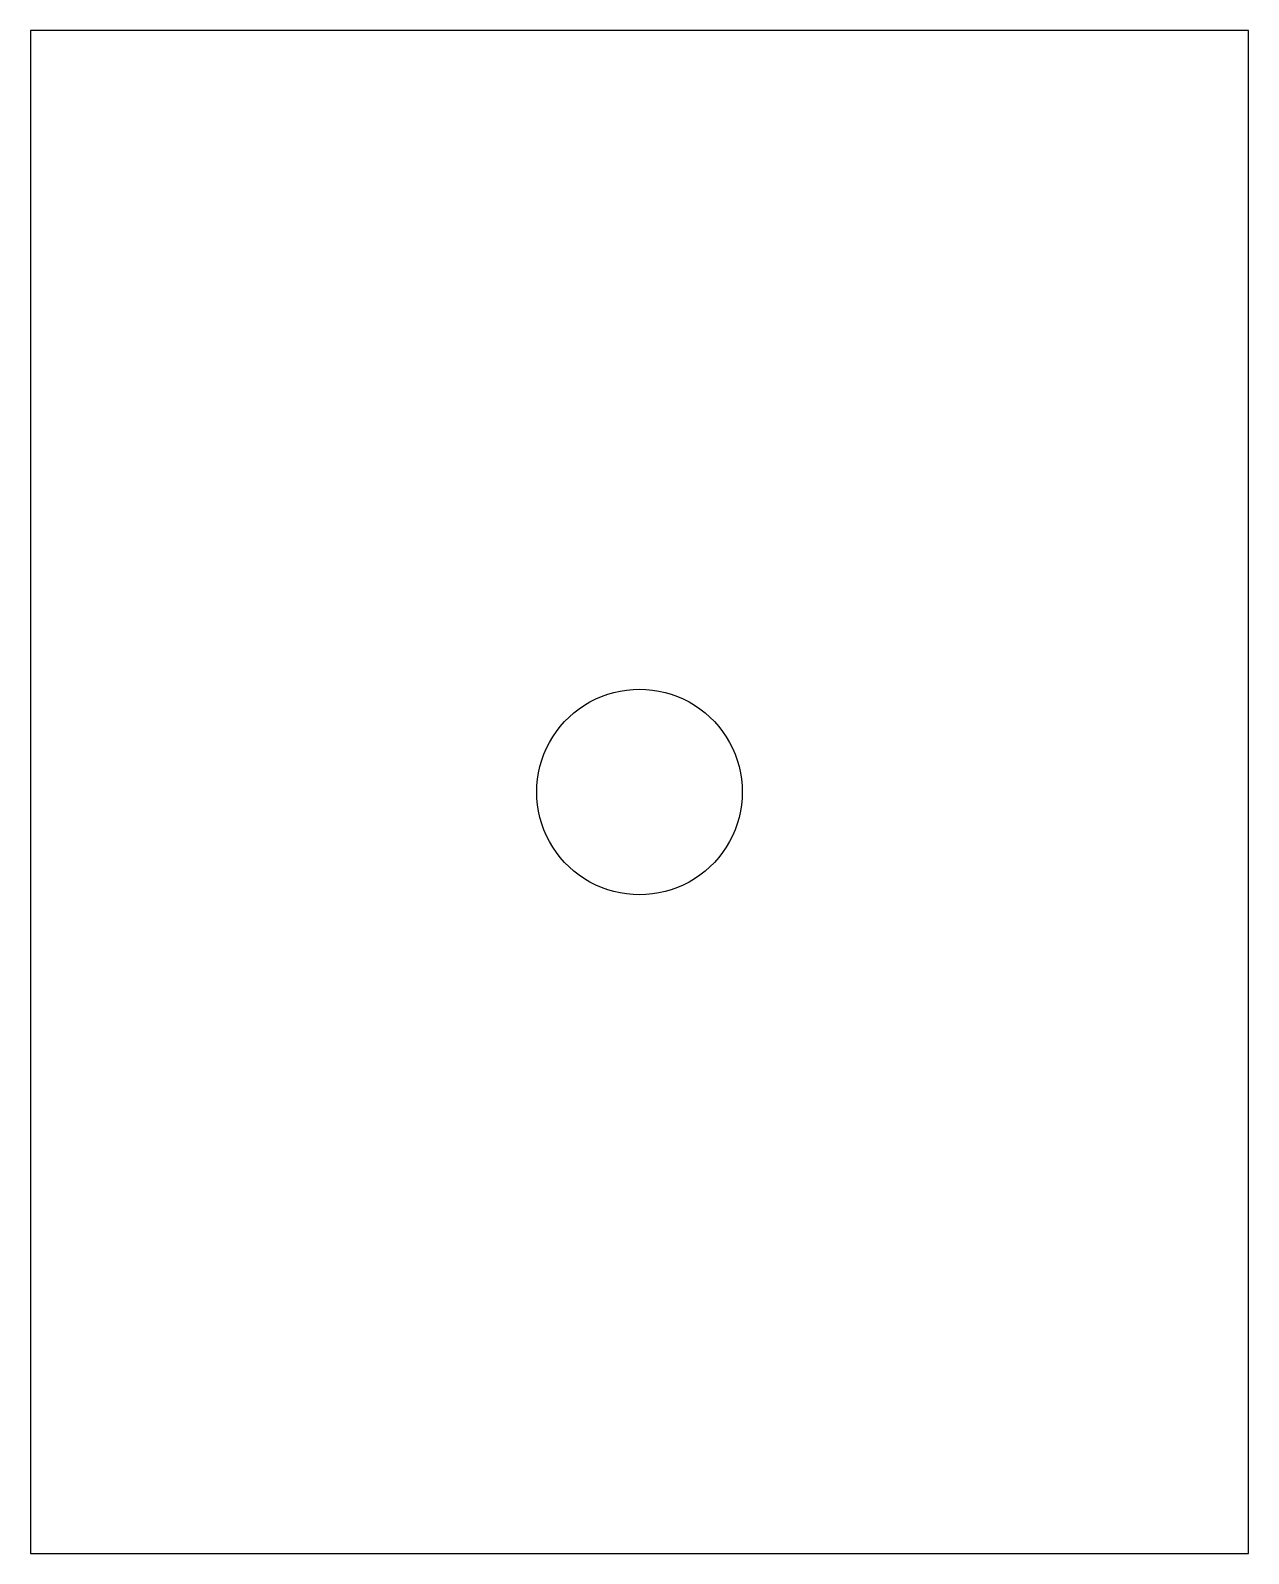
# Model space of a CAD drawing. Extents: x -20 to 20, y -25 to 25.
import ezdxf

# ---------------------------------------------------------------- set-up
doc = ezdxf.new("R2010")
doc.units = 0
doc.layers.get('0').update_dxf_attribs({"color": 1})

msp = doc.modelspace()

# ---------------------------------------------------------------- linework, layer by layer
at = {"color": 1}
for p, q in [((20, 25), (-20, 25)), ((-20, 25), (-20, -25)), ((20, -25), (20, 25)), ((-1.62592, 2.95753), (-1.437, 3.05379)), ((-1.437, 3.05379), (-1.24242, 3.13799)), ((-1.24242, 3.13799), (-1.04292, 3.20981)), ((-1.04292, 3.20981), (-0.839325, 3.26897)), ((-0.839325, 3.26897), (-0.632401, 3.31522)), ((-0.632401, 3.31522), (-0.422989, 3.34837)), ((-0.422989, 3.34837), (-0.211914, 3.36833)), ((-0.211914, 3.36833), (0, 3.375)), ((0, 3.375), (0.211914, 3.36833)), ((0.211914, 3.36833), (0.422989, 3.34837)), ((0.422989, 3.34837), (0.632401, 3.31522)), ((0.632401, 3.31522), (0.839325, 3.26897)), ((0.839325, 3.26897), (1.04292, 3.20981)), ((1.04292, 3.20981), (1.24242, 3.13799)), ((1.24242, 3.13799), (1.437, 3.05379)), ((1.437, 3.05379), (1.62592, 2.95753)), ((-2.31033, 2.46027), (-2.15129, 2.60048)), ((-2.15129, 2.60048), (-1.98376, 2.73042)), ((-1.98376, 2.73042), (-1.80841, 2.84959)), ((-1.80841, 2.84959), (-1.62592, 2.95753)), ((1.62592, 2.95753), (1.80841, 2.84959)), ((1.80841, 2.84959), (1.98376, 2.73042)), ((1.98376, 2.73042), (2.15129, 2.60048)), ((2.15129, 2.60048), (2.31033, 2.46027)), ((-2.73042, 1.98376), (-2.60048, 2.15129)), ((-2.60048, 2.15129), (-2.46027, 2.31033)), ((-2.46027, 2.31033), (-2.31033, 2.46027)), ((2.31033, 2.46027), (2.46027, 2.31033)), ((2.46027, 2.31033), (2.60048, 2.15129)), ((2.60048, 2.15129), (2.73042, 1.98376)), ((-3.05379, 1.437), (-2.95753, 1.62592)), ((-2.95753, 1.62592), (-2.84959, 1.80841)), ((-2.84959, 1.80841), (-2.73042, 1.98376)), ((2.73042, 1.98376), (2.84959, 1.80841)), ((2.84959, 1.80841), (2.95753, 1.62592)), ((2.95753, 1.62592), (3.05379, 1.437)), ((-3.26897, 0.839325), (-3.20981, 1.04292)), ((-3.20981, 1.04292), (-3.13799, 1.24242)), ((-3.13799, 1.24242), (-3.05379, 1.437)), ((3.05379, 1.437), (3.13799, 1.24242)), ((3.13799, 1.24242), (3.20981, 1.04292)), ((3.20981, 1.04292), (3.26897, 0.839325)), ((-3.34837, 0.422989), (-3.31522, 0.632401)), ((-3.31522, 0.632401), (-3.26897, 0.839325)), ((3.26897, 0.839325), (3.31522, 0.632401)), ((3.31522, 0.632401), (3.34837, 0.422989)), ((-3.375, 0), (-3.36833, 0.211914)), ((-3.36833, -0.211914), (-3.375, 0)), ((-3.36833, 0.211914), (-3.34837, 0.422989)), ((3.34837, 0.422989), (3.36833, 0.211914)), ((3.36833, 0.211914), (3.375, 0)), ((3.375, 0), (3.36833, -0.211914)), ((-3.34837, -0.422989), (-3.36833, -0.211914)), ((-3.31522, -0.632401), (-3.34837, -0.422989)), ((3.34837, -0.422989), (3.31522, -0.632401)), ((3.36833, -0.211914), (3.34837, -0.422989)), ((-3.26897, -0.839325), (-3.31522, -0.632401)), ((-3.20981, -1.04292), (-3.26897, -0.839325)), ((3.26897, -0.839325), (3.20981, -1.04292)), ((3.31522, -0.632401), (3.26897, -0.839325)), ((-3.13799, -1.24242), (-3.20981, -1.04292)), ((-3.05379, -1.437), (-3.13799, -1.24242)), ((-2.95753, -1.62592), (-3.05379, -1.437)), ((3.05379, -1.437), (2.95753, -1.62592)), ((3.13799, -1.24242), (3.05379, -1.437)), ((3.20981, -1.04292), (3.13799, -1.24242)), ((-2.84959, -1.80841), (-2.95753, -1.62592)), ((-2.73042, -1.98376), (-2.84959, -1.80841)), ((-2.60048, -2.15129), (-2.73042, -1.98376)), ((2.73042, -1.98376), (2.60048, -2.15129)), ((2.84959, -1.80841), (2.73042, -1.98376)), ((2.95753, -1.62592), (2.84959, -1.80841)), ((-2.46027, -2.31033), (-2.60048, -2.15129)), ((-2.31033, -2.46027), (-2.46027, -2.31033)), ((-2.15129, -2.60048), (-2.31033, -2.46027)), ((2.31033, -2.46027), (2.15129, -2.60048)), ((2.46027, -2.31033), (2.31033, -2.46027)), ((2.60048, -2.15129), (2.46027, -2.31033)), ((-1.98376, -2.73042), (-2.15129, -2.60048)), ((-1.80841, -2.84959), (-1.98376, -2.73042)), ((-1.62592, -2.95753), (-1.80841, -2.84959)), ((-1.437, -3.05379), (-1.62592, -2.95753)), ((1.62592, -2.95753), (1.437, -3.05379)), ((1.80841, -2.84959), (1.62592, -2.95753)), ((1.98376, -2.73042), (1.80841, -2.84959)), ((2.15129, -2.60048), (1.98376, -2.73042)), ((-1.24242, -3.13799), (-1.437, -3.05379)), ((-1.04292, -3.20981), (-1.24242, -3.13799)), ((-0.839325, -3.26897), (-1.04292, -3.20981)), ((-0.632401, -3.31522), (-0.839325, -3.26897)), ((-0.422989, -3.34837), (-0.632401, -3.31522)), ((-0.211914, -3.36833), (-0.422989, -3.34837)), ((0, -3.375), (-0.211914, -3.36833)), ((0.211914, -3.36833), (0, -3.375)), ((0.422989, -3.34837), (0.211914, -3.36833)), ((0.632401, -3.31522), (0.422989, -3.34837)), ((0.839325, -3.26897), (0.632401, -3.31522)), ((1.04292, -3.20981), (0.839325, -3.26897)), ((1.24242, -3.13799), (1.04292, -3.20981)), ((1.437, -3.05379), (1.24242, -3.13799)), ((-20, -25), (20, -25))]:
    msp.add_line(p, q, dxfattribs=at)

doc.saveas('drawing.dxf')
